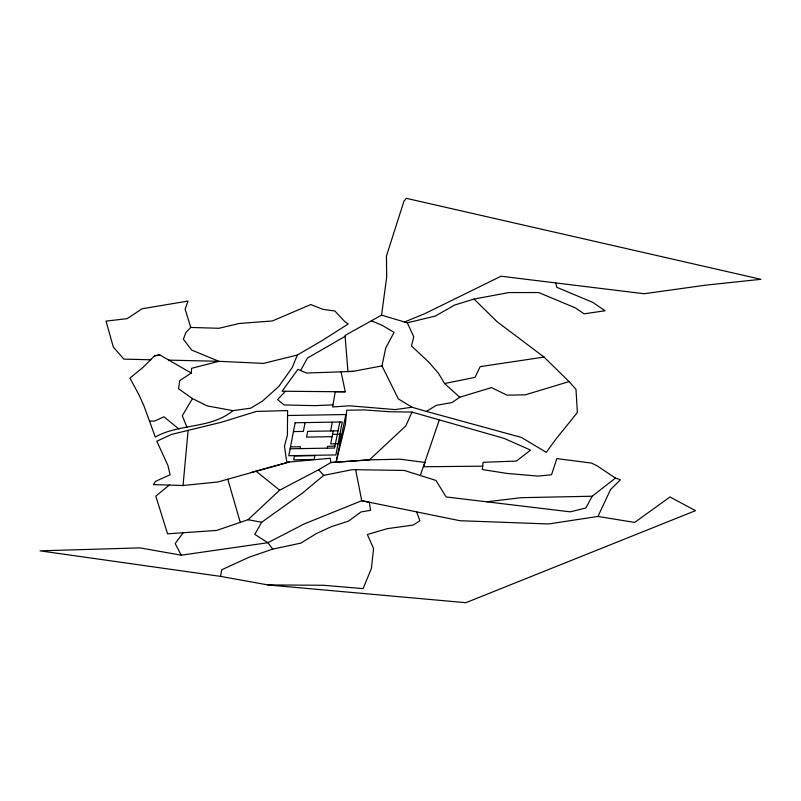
<?xml version="1.0" encoding="UTF-8"?>
<svg xmlns="http://www.w3.org/2000/svg" width="801" height="801" viewBox="0 0 801 801"><rect width="100%" height="100%" fill="white"/><g stroke="black" fill="none" stroke-linecap="round" stroke-linejoin="round"><path stroke-width="1.2" d="M232.911 410.643L207.028 405.857L192.45 398.568L178.553 388.785L179.724 380.595L191.259 373.056L191.649 368.29L218.893 361.311L263.549 363.394L297.291 355.053L322.212 340.555L348.225 323.984L344.77 321.581L334.878 311.008L322.693 309.286L310.748 304.56L272.35 320.971L239.249 323.484L218.993 328.28L190.738 327.459L185.872 332.515L183.359 339.213L191.679 350.077L218.893 361.311L168.851 360.12L159.729 354.853L154.423 355.874L143.169 367.299L129.922 378.092L139.204 395.293L144.15 406.397L155.284 437.036C179.244 423.399 210.983 429.006 232.911 410.643L250.663 408.18L262.408 401.151L278.778 386.503L292.315 367.419L297.291 355.053M183.039 485.506L217.902 481.972L286.848 462.668L284.465 446.047L287.429 435.113L287.589 410.583L256.38 411.434L221.456 422.247L171.424 434.442L156.796 441.231L167.94 465.511L170.082 474.763L155.524 481.361L153.462 484.595L183.039 485.506L188.125 430.367M597.957 516.445L634.672 522.432L669.996 496.98L695.508 510.658L465.882 602.692L267.985 584.94L220.505 576.37L40.05 550.838L140.015 547.884L181.256 555.183L267.874 542.718L304.48 523.814L361.742 500.705L459.954 520.72L548.535 523.974L597.957 516.445L610.502 489.641L620.455 479.739L615.428 478.077L596.955 465.751L591.478 463.058L556.855 458.603L551.519 474.763L537.801 476.094L506.893 473.421L482.312 469.526L483.153 462.307L516.445 461.066L530.552 450.112L504.019 438.337L411.984 412.084L389.496 411.744L364.665 409.932L346.733 410.222L345.341 424.56L336.11 462.177L330.823 462.547L318.618 469.766L279.649 490.182L248.06 519.719L216.6 530.442L167.559 533.806L155.815 496.149L169.281 485.046M371.384 320.76L382.518 325.526L394.082 332.375L385.692 348.085L381.987 365.887L353.131 371.354L347.934 371.554L345.041 335.469L381.556 315.133L386.673 277.206L386.452 256.01L403.934 201.251L406.257 198.308L760.95 279.309L705.971 285.116L644.084 293.737L501.036 276.225L425.181 313.481L404.555 321.992M300.055 448.61L300.415 446.738L290.493 446.898M305.071 422.598L303.369 431.419L293.446 431.579M327.309 448.16L327.669 446.277L334.898 446.157M330.623 430.958L332.325 422.147M333.226 430.918L330.713 443.924L339.234 443.784L341.086 434.212L332.565 434.352M220.505 576.37L221.827 569.721L249.041 557.236L272.74 549.096L300.916 543.108L316.245 533.636L331.354 526.668L348.515 521.131L360.961 511.949L370.533 510.297L369.351 502.277L361.742 500.705L355.634 469.696L352.009 469.696L323.724 475.363L302.367 493.166L261.697 522.242L254.798 534.377L267.874 542.718L272.74 549.096M339.834 422.017L334.518 448.039L290.132 448.78M439.228 420.135L420.305 475.514M411.984 412.084L405.847 425.842L369.471 459.854L330.823 462.547L330.242 458.272L286.788 462.237M615.428 478.077L592.219 496.23L585.791 508.004L570.272 511.839L446.147 496.95L435.954 480.45L404.345 470.457L355.634 469.696M192.45 398.578L182.288 415.809L187.003 427.263M300.625 370.493L307.444 358.067L345.111 336.36M183.018 532.995L175.179 543.549L181.256 555.183M285.426 391.258L277.647 399.589L284.065 404.946L314.813 405.646L332.996 404.865M426.342 411.404L521.501 437.466L546.262 452.335L556.575 438.247L577.361 412.575L575.999 389.356L569.08 381.596L525.236 394.853L506.943 395.153L491.454 387.594L459.744 397.256L451.924 402.583L436.325 405.336L426.342 411.404L412.034 407.238L398.347 398.928L381.987 365.887M555.704 282.923L556.835 287.329L592.82 302.408L605.065 310.778L584.059 313.832L575.368 307.884L538.753 292.555L508.865 292.575L474.052 299.063L454.828 304.981L435.243 316.075L407.308 322.813L381.556 315.133M251.033 472.53L289.091 462.027M407.308 322.813L413.747 336.78L411.424 345.942L428.655 361.972L438.337 373.136L444.575 383.519L475.033 377.371L480.179 366.638L544.029 357.076L569.08 381.596M154.423 355.884L159.729 354.853M487.048 501.746L521.231 497.681L592.219 496.23M412.034 407.238L395.113 409.591L349.596 405.807L332.635 406.968L335.249 391.699L345.261 391.789L341.076 371.844L306.463 373.026L297.932 369.331L282.072 391.238L345.261 391.789M267.985 584.94L323.354 585.271L363.103 588.625L371.414 568.41L373.576 548.545L367.369 534.497L387.354 528.65L413.236 525.055L419.894 520.77L416.7 512.059M341.076 371.844L353.131 371.354M287.559 415.509L345.852 414.528L336.11 462.177L369.471 459.854L400.059 459.193L425.021 462.477L423.589 466.743L482.753 466.172M338.032 430.838L307.674 431.349L306.563 437.086L332.115 436.655M150.788 359.759L123.845 359.138L113.281 346.933L106.042 321.121L127.159 318.638L142.077 308.765L187.995 301.066L185.141 309.156L190.738 327.459M149.457 421.026L154.373 421.136L163.945 416.81L178.983 429.036M248.06 519.719L261.697 522.242M168.851 360.12L191.259 373.066M544.029 357.076L497.141 321.772L474.052 299.063M256.03 471.168L279.649 490.182M444.575 383.519L459.744 397.256M318.618 469.766L323.724 475.363M227.764 479.158L240.35 522.673M295.148 422.768L288.791 455.719L335.889 454.928L342.247 421.977L295.148 422.768M294.428 455.989L293.687 459.814L314.132 459.474L314.873 455.639L294.428 455.989"/></g></svg>
